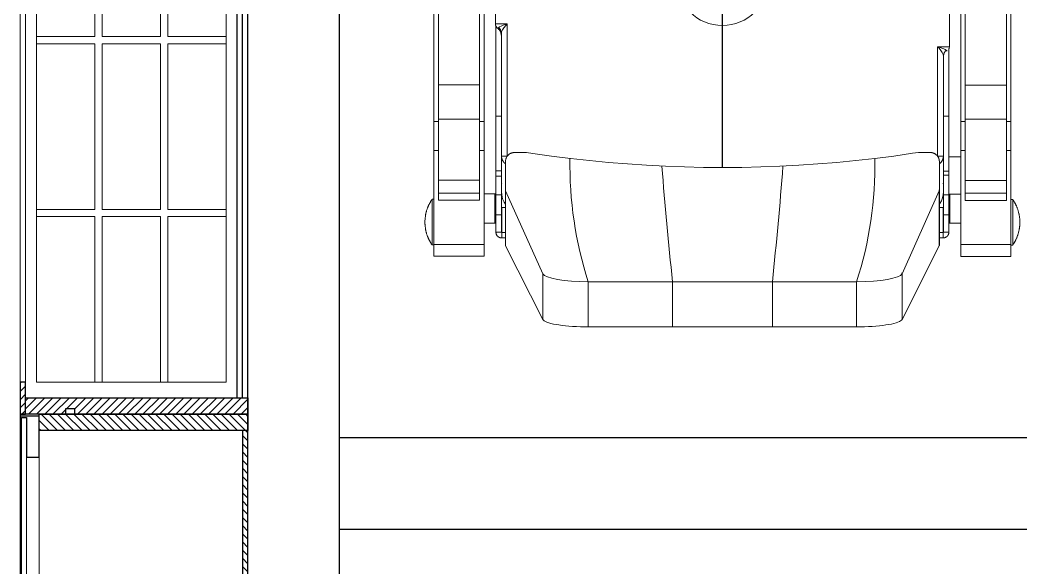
# Model space of a CAD drawing. Header units: feet. Extents: x 5433040 to 5447872, y -5283407 to -5275532.
# Drawn here: x 5443349 to 5444447, y -5281770 to -5281169 of the extents above; entities that cross this region are included whole.
import ezdxf

# ---------------------------------------------------------------- set-up
doc = ezdxf.new("R2010")
doc.units = ezdxf.units.FT
doc.header["$LTSCALE"] = 33
doc.header["$MEASUREMENT"] = 0
doc.linetypes.add('HIDDEN', pattern=[9.524999999999995, 6.349999999999997, -3.174999999999998])
for name, color, linetype, lineweight in [('LENS-FURNITURE', 13, 'Continuous', 9), ('LENS-PARTITION', 21, 'Continuous', 25), ('LK-FF&E WALL', 1, 'Continuous', 9), ('LN-ELEVATION-1', 81, 'Continuous', 25), ('LN-ELEVATION-2', 103, 'Continuous', 20), ('LN-ELEVATION-3', 125, 'Continuous', 18), ('LN-ELEVATION-4', 145, 'Continuous', 13), ('LN-HATCH', 251, 'Continuous', 0)]:
    doc.layers.add(name, color=color, linetype=linetype, lineweight=lineweight)

# ---------------------------------------------------------------- blocks, each defined once
blk = doc.blocks.new('MIRROR')
at = {"layer": 'LN-HATCH', "ltscale": 0.5}
h = blk.add_hatch(dxfattribs=at)
h.set_pattern_fill('ANSI31', color=256, scale=2)
h.set_pattern_definition([(45, (4060433.741624544, 1708720.786904081), (-4.490128060534575, 4.490128060534575), [])])
h.paths.add_polyline_path([(212.944788963403, 101.3407590774622), (230.944788963403, 101.3407590774622), (230.944788963403, -127.6592409225377), (212.944788963403, -127.6592409225377)])
h.paths.add_polyline_path([(230.944788963403, 95.34075907746227), (494.9447889634027, 95.34075907746227), (494.9447889634027, 101.3407590774622), (230.944788963403, 101.3407590774622)])
h.paths.add_polyline_path([(512.9447889634027, 101.3407590774622), (494.9447889634027, 101.3407590774622), (494.9447889634027, -127.6592409225377), (512.9447889634027, -127.6592409225377)])
at = {"layer": 'Defpoints'}
blk.add_lwpolyline([(512.9447889634027, 101.3407590774622), (212.944788963403, 101.3407590774622), (212.944788963403, -148.6592409225377), (512.9447889634027, -148.6592409225377)], close=True, dxfattribs=at)
at = {"layer": 'LN-ELEVATION-1'}
for points in [[(212.944788963403, 101.3407590774622), (230.944788963403, 101.3407590774622), (230.944788963403, -127.6592409225377), (212.944788963403, -127.6592409225377)], [(230.944788963403, 95.34075907746227), (494.9447889634027, 95.34075907746227), (494.9447889634027, 101.3407590774622), (230.944788963403, 101.3407590774622)], [(512.9447889634027, 101.3407590774622), (494.9447889634027, 101.3407590774622), (494.9447889634027, -127.6592409225377), (512.9447889634027, -127.6592409225377)], [(259.944788963403, -141.6592409225377), (259.944788963403, -127.6592409225377), (214.944788963403, -127.6592409225377), (214.944788963403, -148.6592409225377), (223.944788963403, -148.6592409225377), (223.944788963403, -147.1592409225377), (216.444788963403, -147.1592409225377), (216.444788963403, -141.6592409225377)], [(442.944788963403, -141.6592409225377), (442.944788963403, -127.6592409225377), (487.9447889634028, -127.6592409225377), (487.9447889634028, -148.6592409225377), (478.9447889634026, -148.6592409225377), (478.9447889634026, -147.1592409225377), (486.4447889634027, -147.1592409225377), (486.4447889634027, -141.6592409225377)], [(504.944788963403, -148.6592409225377), (504.944788963403, -147.1592409225377), (509.444788963403, -147.1592409225377), (509.444788963403, -129.1592409225377), (487.9447889634028, -129.1592409225377), (487.9447889634028, -127.6592409225377), (510.9447889634028, -127.6592409225377), (510.9447889634028, -148.6592409225377)]]:
    blk.add_lwpolyline(points, close=True, dxfattribs=at)
at = {"layer": 'LN-ELEVATION-2'}
blk.add_lwpolyline([(259.944788963403, -141.6592409225377), (442.944788963403, -141.6592409225377), (442.944788963403, -127.6592409225377), (259.944788963403, -127.6592409225377)], close=True, dxfattribs=at)
at = {"layer": 'LN-ELEVATION-2', "color": 4, "lineweight": 0}
blk.add_lwpolyline([(216.444788963403, -141.6592409225377), (486.4447889634027, -141.6592409225377), (486.4447889634027, -147.1592409225377), (216.444788963403, -147.1592409225377)], close=True, dxfattribs=at)
at = {"layer": 'LN-ELEVATION-4', "ltscale": 0.5}
blk.add_line((478.9447889634026, -148.6592409225377), (223.944788963403, -148.6592409225377), dxfattribs=at)
blk = doc.blocks.new('CHAIR UNIT')
blk.add_circle((0, -2.91038e-11), 50.09224864585668)
at = {"layer": 'Defpoints', "linetype": 'HIDDEN'}
blk.add_line((0, 205.7260339055501), (0, -205.7260339055793), dxfattribs=at)
at = {"layer": 'LENS-FURNITURE'}
for points in [[(-147.1943452823906, 331.1256455461554), (-147.1943452823906, 380.5769559177861), (-151.5496397707611, 380.5495641275193), (-155.868411893025, 380.4491275675247), (-160.1324005834758, 380.2847768315114), (-164.2868219334632, 380.0565119194216), (-168.3225455321371, 379.7643328331469), (-172.1939183576032, 379.417370168172), (-175.8644182831049, 379.0064933290123), (-179.324914181605, 378.5499635048618), (-182.5480148121714, 378.0386501038447), (-185.4880669172853, 377.4725531241856), (-188.1450704988092, 376.8790643542597), (-190.491633602418, 376.2399226048728), (-192.5003649890422, 375.56425846598), (-194.1712641799822, 374.8612025405455), (-195.4860701132566, 374.1398854184954), (-196.4265212463215, 373.4003071072802), (-197.001748945564, 372.6515981986886), (-197.001748945564, 322.3967953379323)], [(-147.1943452823906, 380.5769559177861), (147.2308676522225, 380.5769559177861)], [(-54.7606068085879, 331.1256455461554), (-54.7606068085879, 380.5769559177861)], [(54.79712917841972, 331.1256455461554), (54.79712917841972, 380.5769559177861)], [(197.0474022049457, 322.3967953379323), (197.0474022049457, 372.6515981986886), (196.4721745047718, 373.4003071072802), (195.531722895801, 374.1398854184954), (194.2169169615954, 374.8612025405455), (192.546018009074, 375.56425846598), (190.5372868617996, 376.2399226048728), (188.1907232813537, 376.8790643542597), (185.5337199382484, 377.4725531241856), (182.5936678322032, 378.0386501038447), (179.3705674409866, 378.5499635048618), (175.9100713040679, 379.0064933290123), (172.2304407265037, 379.417370168172), (168.3681985521689, 379.7643328331469), (164.3324747160077, 380.0565119194216), (160.1780536044389, 380.2847768315114), (155.9140649139881, 380.4491275675247), (151.5952930301428, 380.5495641275193), (147.2308676522225, 380.5769559177861), (147.2308676522225, 331.1256455461554)], [(147.2308676522225, 331.1256455461554), (-147.1943452823906, 331.1256455461554)], [(-237.7881233915687, 231.2460509821831), (-197.001748945564, 322.3967953379323)], [(196.9560961686075, 321.200687206263), (197.0108795994893, 321.6754782196076), (197.0291409026831, 321.9220043245877)], [(197.0474022049457, 322.3967953379323), (237.8246457614005, 231.2460509821831)], [(-261.5002822503448, 290.2023122571991), (-261.5002822503448, 303.1951510048821), (-316.4938646722585, 303.1951510048821), (-316.4938646722585, 290.2023122571991), (-261.5002822503448, 290.2023122571991), (-261.5002822503448, 187.0174417796661)], [(316.4938649134711, 290.3940547816455), (316.4938649134711, 303.3868935330538), (261.500282490626, 303.3868935330538), (261.500282490626, 290.3940547816455), (316.4938649134711, 290.3940547816455), (316.4938649134711, 187.2091843059752)], [(-316.4938646722585, 290.6953644652968), (-318.4934651684017, 290.6953644652968), (-318.7856443449855, 290.2753570306231), (-319.0686928685753, 289.8553495922243), (-319.3426107419655, 289.435342155688), (-319.8904467262328, 288.5770660897541), (-320.1461032964289, 288.1387974603276), (-320.4108905177563, 287.700528830901), (-320.9039425933734, 286.8239915720769), (-321.1504689883441, 286.3765923452738), (-321.3878642562777, 285.9291931203334), (-321.6161293489859, 285.4817938935303), (-321.8443942032755, 285.0252640693507), (-322.2826628480107, 284.1122044266085), (-322.492666637525, 283.6465440087486), (-322.702670189552, 283.1900141845981), (-322.9035435663536, 282.7243537649047), (-323.0952860536054, 282.2495627496973), (-323.2870283024386, 281.7839023318665), (-323.4696403760463, 281.3091113166592), (-323.816602983512, 280.3595292862446), (-323.9900844059885, 279.8756076736609), (-324.1453045271336, 279.4008166584536), (-324.4557447666303, 278.4329734332859), (-324.6018342357129, 277.9490518225648), (-324.7387932911515, 277.4559996144672), (-324.8757523465902, 276.9720780018833), (-325.0035805124789, 276.4790257937857), (-325.2409762572497, 275.4929213775904), (-325.4601104594767, 274.5068169613951), (-325.5514162583277, 274.0046341559209), (-325.6518529467285, 273.5115819478233), (-325.8983791042119, 272.0050335332635), (-326.0901215914637, 270.4984851205372), (-326.1449052607641, 269.9963023150631), (-326.1905582789332, 269.4941195114516), (-326.2270804084837, 268.9828061086009), (-326.2636030139402, 268.4806233049894), (-326.2909947298467, 267.9693099040014), (-326.3183864448219, 267.4671270985273), (-326.3366477480158, 266.9649442930531), (-326.3457781616598, 266.453630892036), (-326.3549090512097, 265.951448086591), (-326.3549090512097, 265.4401346855739), (-326.3457781616598, 264.9288212845859), (-326.3366477480158, 264.4266384791117), (-326.3183864448219, 263.9153250781237), (-326.2636030139402, 262.9109594709007), (-326.2270804084837, 262.3996460699127), (-326.1905582789332, 261.8974632644385), (-326.1449052607641, 261.3952804589644), (-326.0901215914637, 260.8839670579764), (-325.8983791042119, 259.3774186433875), (-325.8162034796551, 258.8752358379133), (-325.7340283319354, 258.3821836316783), (-325.6518529467285, 257.8800008262042), (-325.5514162583277, 257.3778180225927), (-325.4601104594767, 256.8847658126324), (-325.3505431190133, 256.3825830090209), (-325.2409762572497, 255.8895307990606), (-325.0035805124789, 254.9034263828653), (-324.8757523465902, 254.4195047721441), (-324.7387932911515, 253.9264525640465), (-324.6018342357129, 253.4425309514626), (-324.4557447666303, 252.9586093388789), (-323.9900844059885, 251.5068445048529), (-323.816602983512, 251.0320534896455), (-323.6431217994541, 250.5481318770617), (-323.4696403760463, 250.0824714592309), (-323.2870283024386, 249.6076804421609), (-323.0952860536054, 249.1328894269536), (-322.9035435663536, 248.6672290072602), (-322.702670189552, 248.2015685894294), (-322.492666637525, 247.7359081697359), (-322.2826628480107, 247.279378347419), (-321.8443942032755, 246.3663187028142), (-321.6161293489859, 245.9097888804972), (-321.3878642562777, 245.4623896555568), (-321.1504689883441, 245.0149904287536), (-320.6574166752399, 244.1201919770101), (-320.4108905177563, 243.6819233475835), (-320.1461032964289, 243.2436547163234), (-319.8904467262328, 242.8145166842733), (-319.3426107419655, 241.9562406183104), (-319.0686928685753, 241.5362331817742), (-318.7856443449855, 241.1070951478905), (-318.4934651684017, 240.6962183068681), (-316.4938646722585, 240.6962183068681)], [(-318.4934651684017, 240.6962183068681), (-318.4934651684017, 290.6953644652968)], [(-316.4938646722585, 290.2023122571991), (-316.4938646722585, 187.0174417796661)], [(-237.9707354661077, 230.1686405996735), (-237.9707354661077, 230.4151667065162), (-237.9707354661077, 290.9418905702769), (-237.9707354661077, 291.0423271302425), (-237.9616045765579, 291.1427636920707), (-237.943343273364, 291.2432002520654), (-237.9250824470073, 291.3345062183798), (-237.8976904936135, 291.4258121809981), (-237.8611681256443, 291.5262487428263), (-237.8246457595378, 291.6175547091407), (-237.7881233915687, 291.699730076245)], [(238.0163882486522, 230.1686405996735), (238.0163882486522, 230.4151667065162), (238.0163882486522, 290.9418905702769), (238.0163882486522, 291.0423271302425), (238.0072578350082, 291.1427636920707), (237.9889965318144, 291.2432002520654), (237.9707352295518, 291.3345062183798), (237.9433435136452, 291.4258121809981), (237.9068211466074, 291.5262487428263), (237.8702987795696, 291.6175547091407), (237.8246457614005, 291.699730076245)], [(261.500282490626, 290.3940547816455), (261.500282490626, 187.2091843059752)], [(316.4938649134711, 240.8879608331772), (318.4934654096141, 240.8879608331772), (318.7856445852667, 241.2988376741996), (319.0686931088567, 241.7188451107068), (319.6165286172182, 242.5771211766696), (320.1461032982916, 243.4353972426034), (320.6574166771023, 244.3119345014566), (320.9039428345858, 244.7593337282597), (321.1504689911381, 245.1976023576863), (321.3878644965589, 245.6450015844894), (321.6161293517798, 246.1015314068063), (321.8443944435567, 246.5489306317177), (322.063528646715, 247.0054604558973), (322.2826630882919, 247.4711208718654), (322.4926666393876, 247.927650696045), (322.7026704298332, 248.3933111157385), (322.9035433297977, 248.8589715354319), (323.095286055468, 249.3246319532627), (323.2870285427198, 249.79942296847), (323.4696406163275, 250.2650833881635), (323.8166032247245, 251.214665418549), (323.9900844087824, 251.6985870292992), (324.1453045289964, 252.1733780463692), (324.4557447684929, 253.1412212678115), (324.6018344759941, 253.6342734777718), (324.8757521100342, 254.6021167010767), (325.0035807527603, 255.0951689073118), (325.2409760206938, 256.0812733253697), (325.3505433602259, 256.5743255334673), (325.4509798102081, 257.0765083389415), (325.5514164986089, 257.5695605470392), (325.6518529485911, 258.0717433525133), (325.7340283347294, 258.564795560611), (325.8162037208677, 259.0669783642224), (325.962293189019, 260.0713439733081), (326.0901215933263, 261.0757095842564), (326.1357746114954, 261.5778923878679), (326.1905580433086, 262.0892057888559), (326.2636027773841, 263.0935713998333), (326.2909949701279, 263.6048848008213), (326.3183866860345, 264.1070676062954), (326.3366477508098, 264.6183810072835), (326.3457784019411, 265.1205638090323), (326.3549088146537, 265.6318772118829), (326.3549088146537, 266.1340600154945), (326.3457784019411, 266.6453734164825), (326.3366477508098, 267.1475562219566), (326.3183866860345, 267.6588696229737), (326.2909949701279, 268.1610524284188), (326.2636027773841, 268.6723658294359), (326.1905580433086, 269.6767314403842), (326.1357746114954, 270.1880448413722), (326.0901215933263, 270.6902276449837), (325.962293189019, 271.6945932540693), (325.8162037208677, 272.698958863155), (325.7340283347294, 273.2011416686291), (325.6518529485911, 273.6941938767559), (325.4509798102081, 274.6985594877042), (325.3505433602259, 275.1916116958018), (325.2409760206938, 275.6846639020368), (325.0035807527603, 276.6707683200948), (324.8757521100342, 277.1638205281925), (324.7387935314328, 277.6477421407762), (324.6018344759941, 278.1407943488739), (324.4557447684929, 278.6247159614577), (324.1453045289964, 279.5925591829), (323.9900844087824, 280.06735019997), (323.8166032247245, 280.5512718106911), (323.4696406163275, 281.5008538411057), (323.2870285427198, 281.975644856313), (322.9035433297977, 282.9069656938082), (322.7026704298332, 283.3726261135016), (322.2826630882919, 284.3039469510259), (321.8443944435567, 285.2170065975224), (321.6161293517798, 285.6644058224629), (321.3878644965589, 286.1209356447798), (321.1504689911381, 286.5683348697203), (320.9039428345858, 287.0157340965234), (320.6574166771023, 287.4540027277835), (320.1461032982916, 288.3305399866367), (319.8813160769641, 288.7596780186868), (319.6165286172182, 289.1979466499762), (319.3426109822467, 289.6179540846206), (319.0686931088567, 290.0470921166707), (318.7856445852667, 290.4670995550696), (318.4934654096141, 290.8871069916058), (316.4938649134711, 290.8871069916058)], [(318.4934654096141, 290.8871069916058), (318.4934654096141, 240.8879608331772)], [(-237.9707354661077, 277.1729511237063), (-241.9973281733692, 277.1729511237063), (-241.9973281733692, 283.0804470272269), (-242.1890708990395, 283.0804470272269), (-242.572555873543, 283.0621858343365), (-242.7642983607948, 283.0439246414462), (-242.9560410864651, 283.016532853042), (-243.1386529225856, 282.9891410627752), (-243.3303954098374, 282.9526186751318), (-243.5130072459578, 282.9160962912137), (-243.7047497322783, 282.8704433080275), (-244.0699736420065, 282.7608761506854), (-244.2434548269957, 282.6969619765005), (-244.4260669015348, 282.6239172049099), (-244.7730295080692, 282.4778276617871), (-244.946510931477, 282.3956522928201), (-245.1199921155348, 282.304346330231), (-245.2843428868801, 282.2130403639167), (-245.6130444295705, 282.0121672420937), (-245.7682645497844, 281.9026000847225), (-245.9234849084169, 281.7839023318665), (-246.0695743765682, 281.6743351744953), (-246.2247944967821, 281.5465068224002), (-246.3617535531521, 281.4186784740014), (-246.5078430213034, 281.2908501237689), (-246.6448018383236, 281.1630217716447), (-246.7726300042123, 281.0169322285219), (-246.9004586469382, 280.8799732846091), (-247.028286812827, 280.7338837396237), (-247.1469848044216, 280.5877941964718), (-247.3661190066486, 280.2773539173068), (-247.4756861086935, 280.1130031812645), (-247.5761225586757, 279.9577830407361), (-247.6765592470765, 279.7843017092091), (-247.7678650459274, 279.6199509731668), (-247.9322160556912, 279.2729883082211), (-248.0783055238426, 278.9260256413836), (-248.2061336897313, 278.5608017835184), (-248.2609175983816, 278.3781898564775), (-248.3065706174821, 278.1955779275449), (-248.3522233972326, 278.0038354012358), (-248.3887457642704, 277.8212234723032), (-248.416137480177, 277.6294809478859), (-248.4435294345021, 277.4468690189534), (-248.4709211494774, 277.2551264926442), (-248.48005180154, 277.0633839663351), (-248.4983128663152, 276.871641440026), (-248.4983128663152, 276.6798989156086)], [(-242.4995111394673, 257.6517359141144), (-242.4995111394673, 276.6798989156086), (-248.4983128663152, 276.6798989156086), (-248.4983128663152, 257.6517359141144)], [(-242.4995111394673, 249.288109567482), (-242.462988534011, 249.4341991106048), (-242.353421671316, 249.5528968653525), (-242.1890708990395, 249.6076804421609), (-241.9973281733692, 249.6076804421609), (-241.9973281733692, 277.1729511237063), (-242.0521118436009, 277.1729511237063), (-242.0977648627013, 277.1638205281925), (-242.1525482935831, 277.1455593353021), (-242.2438543308526, 277.1090369495214), (-242.289507349953, 277.0816451610881), (-242.3351603681222, 277.0451227734447), (-242.3716824967414, 277.008600387664), (-242.3990746894851, 276.9720780018833), (-242.4538581203669, 276.8807720374316), (-242.4721194235608, 276.8351190561079), (-242.4903804883361, 276.7803354774369), (-242.4995111394673, 276.7346824961423), (-242.4995111394673, 276.6798989156086)], [(-237.9707354661077, 283.0804470272269), (-241.9973281733692, 283.0804470272269)], [(248.4983131065965, 276.6798989156086), (248.4709211522713, 277.2551264926442), (248.4435294363648, 277.4468690189534), (248.4161377204582, 277.6294809478859), (248.3887460045516, 277.8212234723032), (248.3522233990953, 278.0038354012358), (248.3065703809261, 278.1955779275449), (248.1422196086496, 278.743413712451), (248.0783055257052, 278.9260256413836), (247.9322160575539, 279.2729883082211), (247.8500406723469, 279.4464696397481), (247.758734873496, 279.6199509731668), (247.6674288362265, 279.7843017092091), (247.5761227989569, 279.9577830407361), (247.4756861105561, 280.1130031812645), (247.3661192469299, 280.2773539173068), (247.1469845678657, 280.5877941964718), (247.0282870531082, 280.7338837396237), (246.9004586488008, 280.8799732846091), (246.7726302444935, 281.0169322285219), (246.6448020786047, 281.1630217716447), (246.5078430231661, 281.2908501237689), (246.0695743784309, 281.6743351744953), (245.9234846718609, 281.7839023318665), (245.7682647900656, 281.9026000847225), (245.6130444314331, 282.0121672420937), (245.2843431271613, 282.2130403639167), (245.119992355816, 282.304346330231), (244.9465109333396, 282.3956522928201), (244.7730297483504, 282.4778276617871), (244.426067141816, 282.6239172049099), (244.243455067277, 282.6969619765005), (244.0699736438692, 282.7608761506854), (243.8873615702614, 282.8156597312191), (243.6956193214282, 282.8704433080275), (243.5130072478205, 282.9160962912137), (243.3303954117, 282.9526186751318), (243.1386529244483, 282.9891410627752), (242.9469104371965, 283.016532853042), (242.7642983626574, 283.0439246414462), (242.5725558754057, 283.0621858343365), (242.1890709009022, 283.0804470272269), (241.9973284136504, 283.0804470272269), (241.9973284136504, 277.1729511237063), (238.0163882486522, 277.1729511237063)], [(241.9973284136504, 283.0804470272269), (238.0163882486522, 283.0804470272269)], [(242.49951114133, 249.2972401629959), (242.4355970583856, 249.461590899009), (242.3990744529292, 249.5072438821662), (242.3808131497353, 249.5163744777092), (242.3808131497353, 249.5255050731939), (242.2073319656774, 249.6076804421609), (241.9973284136504, 249.6076804421609), (241.9973284136504, 277.1729511237063), (242.0521118454635, 277.1729511237063), (242.097764864564, 277.1638205281925), (242.1525485347956, 277.1455593353021), (242.2438545711338, 277.1090369495214), (242.2895075902343, 277.0816451610881), (242.3260297188535, 277.0451227734447), (242.3716827370226, 277.008600387664), (242.3990744529292, 276.9720780018833), (242.4538583606481, 276.8807720374316), (242.4721191879362, 276.8351190561079), (242.481250077486, 276.7803354774369), (242.4903804901987, 276.7346824961423), (242.49951114133, 276.6798989156086)], [(242.49951114133, 257.6517359141144), (242.49951114133, 276.6798989156086), (248.4983131065965, 276.6798989156086), (248.4983131065965, 257.6517359141144)], [(-248.4983128663152, 265.6957913879305), (-249.5026785582304, 266.6910264015314), (-261.5002822503448, 266.6910264015314)], [(-249.5026785582304, 234.6974164407293), (-249.5026785582304, 266.6910264015314)], [(261.500282490626, 266.8827689259487), (249.4935479089618, 266.8827689259487), (248.4983131065965, 265.887533912377)], [(249.4935479089618, 266.8827689259487), (249.4935479089618, 234.8800283696619)], [(-266.4947185218334, 187.0174417796661), (-266.4947185218334, 241.6549309346592), (-311.4994284007698, 241.6549309346592), (-311.4994284007698, 187.0174417796661)], [(-237.9707354661077, 201.772485642432), (-238.1807390172034, 201.6081349064188), (-238.3724815044552, 201.4529147677531), (-238.5733546428383, 201.2885640317108), (-238.76509713009, 201.1150827001547), (-238.9477092046291, 200.9416013667651), (-239.1394516918808, 200.7681200333463), (-239.31293287687, 200.5855081044138), (-239.4864142984152, 200.3937655781338), (-239.6598954834044, 200.2111536492011), (-239.8333769068122, 200.0102805273782), (-239.9885972645134, 199.8185380029316), (-240.1529477983713, 199.6176648811088), (-240.3081679176539, 199.407661163772), (-240.4542576242238, 199.2067880419781), (-240.6003470933065, 198.996784320916), (-240.8742649666965, 198.5585156933521), (-241.1299215368927, 198.1202470620628), (-241.2486192891374, 197.8919821518356), (-241.3581866286695, 197.6637172416085), (-241.4677534922958, 197.4263217321422), (-241.5773208327591, 197.1980568219151), (-241.6777575202285, 196.9606613143114), (-241.7690633200109, 196.7232658067369), (-241.8512387052178, 196.4858702991041), (-241.942544741556, 196.239344194124), (-242.015589476563, 196.0019486865494), (-242.0886342106387, 195.7554225834319), (-242.1525482935831, 195.5088964784518), (-242.2164626149461, 195.2532397779285), (-242.2712460467592, 195.0067136729485), (-242.3168990649283, 194.760187569831), (-242.3625520840287, 194.5045308674744), (-242.4355968181044, 193.9932174664864), (-242.462988534011, 193.7466913633689), (-242.4995111394673, 193.2353779623809), (-242.4995111394673, 232.0769352578791), (-242.1708095967769, 236.1035282934608), (-241.1573134902865, 240.1301213272091), (-239.5046756025404, 243.8280128888727), (-237.9707354661077, 246.0376172307296)], [(-241.9973281733692, 249.6076804421609), (-240.6551305251196, 249.5711580582429), (-239.31293287687, 249.5528968653525), (-237.9707354661077, 249.5255050731939)], [(238.0163882486522, 246.0558784236201), (238.5277016274631, 245.4076060768566), (240.2442538365722, 242.3762480548467), (241.5042763389647, 239.0527109465329), (242.2438545711338, 235.6378678737674), (242.49951114133, 232.0769352578791), (242.49951114133, 193.2353779623809), (242.49951114133, 83.9969220382045), (242.1708095986396, 81.9151460484427), (241.24861953035, 79.76032528525684), (239.7146791554987, 77.4046314021107), (237.6968173570931, 75.04893751713098), (235.9985264493153, 73.35064657812472), (236.0259181652218, 73.35977717363856), (236.4276644419879, 73.47847492835717), (238.071171679534, 73.9806577338313), (240.6825224813074, 74.86632558819838), (242.8099513817579, 75.72460165416123), (244.4169362522662, 76.54635533617692), (245.4578243121505, 77.29506424476858), (245.293473539874, 77.45028438343434), (245.1291230078787, 77.61463511944748), (244.8186827674508, 77.94333659339462), (244.5265035917981, 78.29029925834038), (244.3804141227156, 78.47291118727298), (244.243455067277, 78.65552311620556), (244.1156266629696, 78.83813504513819), (243.8599698543549, 79.22162009400198), (243.7504029916599, 79.42249321582494), (243.6317050000653, 79.62336633951053), (243.5221378989518, 79.82423946133349), (243.4217012096196, 80.02511258312734), (243.3303954117, 80.23511630046414), (243.2299587223679, 80.4359894222871), (243.1477835755795, 80.65512373886305), (243.0656081903726, 80.86512745619984), (242.9925634562969, 81.08426177091314), (242.9195187212899, 81.29426548822084), (242.791690078564, 81.73253411951009), (242.7369066476822, 81.96079902973727), (242.6912536285818, 82.17993334445055), (242.6456006094813, 82.40819825654035), (242.6090782433748, 82.62733257125365), (242.5725558754057, 82.85559748148079), (242.5451641604304, 83.0838623935706), (242.5086417924613, 83.54039221588754), (242.49951114133, 83.76865712797735), (242.49951114133, 83.9969220382045)], [(238.0163882486522, 249.5346356705995), (239.3494554832578, 249.5528968653525), (241.9973284136504, 249.6076804421609)], [(311.4994284026325, 187.2091843059752), (311.4994284026325, 241.8466734609683), (266.4947185236961, 241.8466734609683), (266.4947185236961, 187.2091843059752)], [(-266.4947185218334, 233.8208791819052), (-311.4994284007698, 233.8208791819052)], [(-261.5002822503448, 234.6974164407293), (-249.5026785582304, 234.6974164407293), (-248.4983128663152, 235.6926514524384)], [(-248.4983128663152, 215.3679437555839), (-248.4983128663152, 209.633929185482), (-242.4995111394673, 209.633929185482), (-242.4995111394673, 215.3679437555839), (-248.4983128663152, 215.3679437555839), (-248.4983128663152, 235.9391775574186)], [(-242.4995111394673, 235.9391775574186), (-242.4995111394673, 215.3679437555839)], [(242.49951114133, 214.3087945678271), (242.49951114133, 209.7617575375771), (248.4983131065965, 209.7617575375771), (248.4983131065965, 214.3087945678271), (242.49951114133, 214.3087945678271), (242.49951114133, 235.9026551716379)], [(248.4983131065965, 214.3087945678271), (248.4983131065965, 235.9026551716379)], [(248.4983131065965, 235.8843939806102), (249.4935479089618, 234.8800283696619), (261.500282490626, 234.8800283696619)], [(311.4994284026325, 234.0126217063517), (266.4947185236961, 234.0126217063517)], [(-266.4947185218334, 219.8419360179978), (-311.4994284007698, 219.8419360179978)], [(-242.4995111394673, 222.6085067421372), (-242.4355968181044, 222.9919917910302), (-242.3990746894851, 223.0924283528584), (-242.389943799004, 223.1198201431543), (-242.3808133862912, 223.1380813360447), (-242.2073319638148, 223.3663462462719), (-241.9973281733692, 223.612872351252)], [(241.9973284136504, 223.7041783138411), (242.1890709009022, 223.4485216152098), (242.3534214347601, 223.2019955102296), (242.4629887742922, 222.9554694071121), (242.49951114133, 222.6998127047555)], [(311.4994284026325, 220.0336785424442), (266.4947185236961, 220.0336785424442)], [(-248.4983128663152, 209.633929185482), (-248.4983128663152, 149.3902538124821)], [(-242.4995111394673, 209.633929185482), (-242.4995111394673, 149.3902538124821)], [(242.49951114133, 149.4724291795573), (242.49951114133, 209.7617575375771)], [(248.4983131065965, 149.4724291795573), (248.4983131065965, 209.7617575375771)], [(-237.9707354661077, 199.4624447406095), (-237.9707354661077, 199.3620081787521), (-237.9707354661077, 199.1154820756346), (-237.9524741638452, 198.6406910604273), (-237.9250824470073, 198.3941649573098), (-237.870298538357, 197.9193739402399), (-237.8337764106691, 197.6819784344989), (-237.7424703733995, 197.2071874174289), (-237.6876867031679, 196.969791911717), (-237.6237726202234, 196.7323964022216), (-237.5598585372791, 196.5041314919945), (-237.4868138032034, 196.2758665799046), (-237.4046381786466, 196.0384710723301), (-237.3224630318582, 195.8193367576168), (-237.2402876457199, 195.5910718473896), (-237.1398509573191, 195.3719375308136), (-237.0394142689183, 195.1436726205866), (-236.9389778189361, 194.9336689013871), (-236.8294107168913, 194.7145345885365), (-236.4733174592256, 194.0845234328299), (-236.336358403787, 193.8836503110069), (-236.2085299994796, 193.682777189184), (-236.062440530397, 193.4819040654984), (-235.770261593163, 193.0984190147719), (-235.4598211143166, 192.7331951569067), (-235.29547058139, 192.5505832279741), (-235.1311198100447, 192.3771018964471), (-234.957638386637, 192.2036205630283), (-234.7841572025791, 192.039269826986), (-234.6015451289714, 191.8749190909439), (-234.2363212183118, 191.5644788117788), (-233.8528362438083, 191.2722997255041), (-233.4510899670422, 190.9983818321198), (-233.2502168286592, 190.8705534818581), (-233.0402132775635, 190.7427251316256), (-232.6202059350908, 190.5053296240221), (-232.4102019071579, 190.3957624666509), (-231.9719335008413, 190.1948893429944), (-231.7436686465517, 190.1035833803762), (-231.5245339665562, 190.0122774140618), (-231.0680044963956, 189.8479266780196), (-230.8306087525561, 189.7748819083208), (-230.6023438982665, 189.7109677341068), (-230.3649483919144, 189.6561841535731), (-230.1366833001375, 189.601400574902), (-229.8992880322039, 189.5466169980936), (-229.661892526783, 189.5009640130738), (-229.4153663692996, 189.464441627264), (-228.9405753575266, 189.4096580504556), (-228.7031796136871, 189.3913968575652), (-228.4566536955535, 189.3731356646749), (-228.2192584276199, 189.364005069161), (-227.9727320317179, 189.364005069161), (-214.8703261986375, 189.364005069161)], [(-214.8703261986375, 189.364005069161), (-208.0771623300389, 190.3592400808701), (-187.3689696602523, 193.2901615410519), (-166.6242546243593, 195.919773319445), (-145.8430172204971, 198.2389448168105), (-125.0252572111785, 200.2476760368445), (-104.1709748348221, 201.9459669739881), (-83.30756180733442, 203.3429482312058), (-62.41675754077732, 204.4203586137155), (-41.51682190690189, 205.1964593107113), (-20.59862544760107, 205.652989134891), (0.3195710116997361, 205.8082092735567), (21.22863681986928, 205.6438585375145), (42.14683327917009, 205.178198117821), (63.04676843620836, 204.3929668253113), (83.93757317960262, 203.3064258454251), (104.8009862070903, 201.9094445900701), (125.6461376938969, 200.1928924563108), (146.4638977032155, 198.1750306425965), (167.2451351061463, 195.846728546021), (187.9898503813892, 193.2171167694905), (208.6980430502444, 190.2679341164184), (214.9342405218631, 189.364005069161)], [(214.9342405218631, 189.364005069161), (228.018385052681, 189.364005069161), (228.2649112101644, 189.364005069161), (228.5023067155853, 189.3731356646749), (228.7397024594247, 189.3913968575652), (228.9862283784896, 189.4096580504556), (229.4610193902627, 189.464441627264), (229.6984148956835, 189.5009640130738), (229.9358104020357, 189.5466169980936), (230.6479969192296, 189.7109677341068), (230.8762620110065, 189.7748819083208), (231.1136572789401, 189.8479266780196), (231.3419223716483, 189.9301020469575), (231.5610565748066, 190.0122774140618), (231.7893214290962, 190.1035833803762), (232.0084558706731, 190.1948893429944), (232.2367207240313, 190.2953259048226), (232.446724514477, 190.3957624666509), (232.6658587176353, 190.5053296240221), (233.0858660591766, 190.7427251316256), (233.2958698496223, 190.8705534818581), (233.4967429880053, 190.9983818321198), (233.8984892647713, 191.2722997255041), (234.2819744776934, 191.5644788117788), (234.6471983874216, 191.8749190909439), (234.8298102235422, 192.039269826986), (235.0032914076, 192.2036205630283), (235.1767725925892, 192.3771018964471), (235.3411236014217, 192.5505832279741), (235.5054743736982, 192.7331951569067), (235.8159146141261, 193.0984190147719), (236.1080937888473, 193.4819040654984), (236.3820116622374, 193.8836503110069), (236.5098398281261, 194.0845234328299), (236.6376682324335, 194.2945271501376), (236.8750637378544, 194.7145345885365), (236.9846310783178, 194.9336689013871), (237.0850675273687, 195.1436726205866), (237.1855039782822, 195.3719375308136), (237.2768100146204, 195.5910718473896), (237.3681158144027, 195.8193367576168), (237.4502914380282, 196.0384710723301), (237.5324665848166, 196.2758665799046), (237.6055113198236, 196.5041314919945), (237.6694256402552, 196.7323964022216), (237.8337764125317, 197.4445829250617), (237.8794291922822, 197.6819784344989), (237.9159517977387, 197.9193739402399), (237.9707352295518, 198.3941649573098), (237.9889965318144, 198.6406910604273), (238.0072578350082, 198.878086568031), (238.0163882486522, 199.1154820756346), (238.0163882486522, 199.3620081787521), (238.0163882486522, 199.4624447406095)], [(-316.4938646722585, 155.188182556798), (-316.4938646722585, 187.0174417796661), (-311.4994284007698, 187.0174417796661), (-311.4994284007698, 155.188182556798)], [(-266.4947185218334, 155.188182556798), (-266.4947185218334, 187.0174417796661), (-261.5002822503448, 187.0174417796661), (-261.5002822503448, 155.188182556798)], [(-235.998526209034, 193.4910346647375), (-236.5372317805886, 193.4910346647375), (-237.0850672870874, 193.5001652602513), (-238.1624777149409, 193.4819040654984), (-238.7103134598583, 193.4727734699845), (-239.2490187939257, 193.454512277094), (-239.796854538843, 193.4271204868273), (-240.335559871979, 193.399728698423), (-241.4129700604826, 193.3266839268326), (-241.9608060447499, 193.2810309436754), (-242.4995111394673, 193.2353779623809), (-242.4995111394673, 58.99734895897562), (-242.1799402479082, 56.97035654791398), (-241.2486192891374, 54.76075220605707), (-239.7512015206739, 52.45984190161107), (-237.6968173552305, 50.04936443979386), (-235.998526209034, 48.35107349889586), (-235.998526209034, 193.3905981029093)], [(261.500282490626, 193.9840868709725), (248.4983131065965, 193.9840868709725)], [(261.500282490626, 155.3799250812444), (261.500282490626, 187.2091843059752), (266.4947185236961, 187.2091843059752), (266.4947185236961, 155.3799250812444)], [(-316.4938646722585, -111.7995882283139), (-316.4938646722585, 155.188182556798), (-311.4994284007698, 155.188182556798), (-311.4994284007698, -91.80358200351475)], [(-266.4947185218334, -91.80358200351475), (-266.4947185218334, 155.188182556798), (-261.5002822503448, 155.188182556798), (-261.5002822503448, -111.7995882283139)], [(316.4938649134711, 155.3799250812444), (316.4938649134711, -111.6078457020048), (261.500282490626, -111.6078457020048), (261.500282490626, -121.6149794108642), (316.4938649134711, -121.6149794108642), (316.4938649134711, -111.6078457020048)], [(261.500282490626, -111.6078457020048), (261.500282490626, 155.3799250812444), (266.4947185236961, 155.3799250812444), (266.4947185236961, -91.61183947909738)], [(311.4994284026325, -91.61183947909738), (311.4994284026325, 155.3799250812444)], [(-266.4947185218334, 152.7046603233902), (-311.4994284007698, 152.7046603233902)], [(-248.4983128663152, 50.67024499626132), (-248.4983128663152, 52.78854337180383), (-248.4983128663152, 149.3902538124821), (-242.4995111394673, 149.3902538124821), (-242.4995111394673, 61.32565105371759)], [(248.4983131065965, 75.64242628705688), (248.4983131065965, 149.4724291795573), (242.49951114133, 149.4724291795573), (242.49951114133, 83.8234407066484)], [(311.4994284026325, 152.8964028478367), (266.4947185236961, 152.8964028478367)], [(-266.4947185218334, 115.2692148787901), (-311.4994284007698, 115.2692148787901)], [(311.4994284026325, 115.4518268077227), (266.4947185236961, 115.4518268077227)], [(246.5352347390726, 78.08942613651745), (246.1791414804757, 77.8702918199706), (245.4578243121505, 77.29506424476858)], [(248.4983131065965, 75.66981807732373), (248.6900555938482, 75.17676586922607), (248.7357086120173, 75.00328453583644), (248.7904920428992, 74.83893379979416), (248.8270146492869, 74.66545246637544), (248.8726674299687, 74.49197113484843), (248.9548428151756, 73.97152713645481), (248.9731041174382, 73.7980458049278), (248.9913651822135, 73.45108313995297), (249.0004958333448, 73.26847121102037), (249.0004958333448, -155.7268877471797)], [(-246.5626264531165, 53.09898365283153), (-246.179141478613, 53.39116273910621), (-245.8139175679534, 53.70160301827127), (-245.4669549614191, 54.03030449035577), (-245.1382534187287, 54.37726715716419), (-244.9739026464522, 54.55987908609677), (-244.6634624069556, 54.92510294209933), (-244.517372937873, 55.11684546840843), (-244.3804138824344, 55.30858799282579), (-244.2434548269957, 55.50946111464871), (-244.1064960099757, 55.70120364095783), (-243.9786678440869, 55.91120736015728), (-243.8599700909108, 56.11208048195113), (-243.62257434614, 56.53208791848737), (-243.5130072459578, 56.75122223133803), (-243.4125705566257, 56.96122595240012), (-243.3121341066435, 57.18036026525077), (-243.2208280693739, 57.39949457996408), (-243.0564775364473, 57.85602440414367), (-242.9103880673647, 58.31255422459799), (-242.7825594246387, 58.76908404874846), (-242.7277759937569, 59.00647955451859), (-242.6821229755879, 59.24387506395579), (-242.6364699564874, 59.47213997418294), (-242.5999475894496, 59.70953548364922), (-242.572555873543, 59.94693098939023), (-242.5451641585678, 60.1934570943704), (-242.50864155218, 60.66824810957768), (-242.4995111394673, 60.90564361718134), (-242.4995111394673, 61.14303912478499)], [(-249.0004958314821, -155.7268877471797), (-249.0004958314821, 48.26889812995796), (-248.9913651794195, 48.46064065812971), (-248.9822345282882, 48.6432525870623), (-248.973103877157, 48.83499511150876), (-248.954842813313, 49.01760704041225), (-248.9274508580566, 49.20021896934485), (-248.8909287303686, 49.39196149379132), (-248.8544061239809, 49.57457342272389), (-248.8087531058118, 49.75718535162741), (-248.7631000876427, 49.93066668504615), (-248.7083166558296, 50.11327861397878), (-248.5804882515222, 50.46024127892451), (-248.4343987833709, 50.80720394389937), (-248.3522233972326, 50.98068527728901), (-248.2700480110943, 51.14503601333126), (-248.1787419747561, 51.3093867493735), (-247.9778688363731, 51.61982702853856), (-247.8683017343283, 51.77504716906696), (-247.7587346322835, 51.92113671218976), (-247.6400368800387, 52.07635684899287), (-247.5213391268626, 52.21331579663092), (-247.2656825575977, 52.48723369184881), (-247.1287235012278, 52.62419263762422), (-246.9917644457892, 52.74289039050927), (-246.8548056278379, 52.87071874074172), (-246.7087161596865, 52.98941649548942), (-246.5626264531165, 53.09898365283153), (-246.2704475149512, 52.92550231941277), (-245.4578243102878, 52.29549116556881)], [(-248.4983128663152, 52.78854337180383), (-246.9461116660387, 52.78854337180383)]]:
    blk.add_lwpolyline(points, dxfattribs=at)
for points in [[(-197.001748945564, 372.6515981986886), (-237.7881233915687, 291.699730076245), (-237.7881233915687, 231.2460509821831, 0.1104337528806687), (-237.9707354661077, 230.4151667065162), (-237.9707354661077, 199.4624447406095), (-237.9707354661077, 199.407661163772)], [(238.0163882486522, 199.407661163772), (238.0163882486522, 199.4624447406095), (238.0255186613649, 230.4151667065162, 0.1070548578999295), (237.8246457614005, 231.2460509821831), (237.8246457614005, 291.699730076245), (197.0474022049457, 372.6515981986886)], [(235.9985264493153, 193.4910346647375, -0.0268683223407803), (242.49951114133, 193.2353779623809), (242.481250077486, 193.4910346647375), (242.4629887742922, 193.737560767855), (242.4082053434104, 194.248874168843), (242.3716827370226, 194.4954002719605), (242.3260297188535, 194.7510569743172), (242.2803767006844, 194.9975830774347), (242.2255932688713, 195.2441091824148), (242.1708095986396, 195.4997658810462), (242.1068955156952, 195.7371613905125), (242.033850543201, 195.98368749363), (241.9516753954813, 196.2302135967475), (241.8786306614056, 196.4676091062138), (241.6960185877979, 196.9424001195584), (241.4951454484835, 197.4171911366284), (241.2760112453252, 197.8737209589453), (241.1573134921491, 198.1019858691725), (240.901656921953, 198.5402545004617), (240.7646978665143, 198.759388815175), (240.6277388110757, 198.9693925325118), (240.3355596354231, 199.3893999708816), (240.1894701663405, 199.5902730927046), (240.0251196343452, 199.7911462126649), (239.8698992757127, 199.982888738974), (239.6964180916548, 200.1837618607969), (239.5320670809597, 200.3663737897296), (239.3585858969018, 200.5581163141469), (239.1759740617126, 200.7315976475656), (238.9933619871736, 200.9142095764982), (238.8016194999218, 201.0876909080543), (238.4181345254183, 201.4163923801098), (238.0163882486522, 201.7268326611374)], [(249.0004958333448, 73.27760180656333, 0.0042774242368321), (235.9985264493153, 73.35064657812472), (235.9985264493153, 193.3358145242091)], [(-248.9927867855877, 48.27711475553225, -0.0044596891030791), (-235.998526209034, 48.35107349889586), (-236.0259184017778, 48.36020409630146), (-236.4276644401252, 48.4789018491574), (-238.0803023288026, 48.98108465276891), (-240.6825224794447, 49.86675251086126), (-242.8099511414766, 50.72502857679499), (-244.4169364878908, 51.54678225511453), (-245.4578243102878, 52.29549116556881), (-245.2934737764299, 52.4507113060681), (-245.1291230050847, 52.61506204211037), (-244.8186825271696, 52.94376351230312), (-244.5265033505857, 53.29072617727796), (-244.3804138824344, 53.47333810621058), (-244.2434548269957, 53.65595003697672), (-244.1156266611069, 53.83856196590932), (-243.9877982567996, 54.03030449035577), (-243.8691005036235, 54.22204701666487), (-243.6317049982026, 54.62379326028166), (-243.5312685482204, 54.8246663821046), (-243.4217014461756, 55.02553950206493), (-243.3303954098374, 55.23554322312702), (-243.2390893725678, 55.43641634494997), (-243.1477833352983, 55.65555065780063), (-243.0656079500914, 55.86555437697096), (-242.9925632150844, 56.08468869357603), (-242.9195184810087, 56.29469241088372), (-242.7916903151199, 56.73296103844768), (-242.736906407401, 56.96122595240012), (-242.6912536267191, 57.18036026525077), (-242.6456006076187, 57.40862517734058), (-242.6090782415122, 57.62775949019124), (-242.572555873543, 57.85602440414367), (-242.5451641585678, 58.08428931437084), (-242.50864155218, 58.54081913665869), (-242.4995111394673, 58.76908404874846), (-242.4995111394673, 58.99734895897562)]]:
    blk.add_lwpolyline(points, format="xyb", dxfattribs=at)
for points in [[(-248.4983128663152, 235.9391775574186), (-242.4995111394673, 235.9391775574186), (-242.4995111394673, 257.6517359141144), (-248.4983128663152, 257.6517359141144)], [(248.4983131065965, 257.6517359141144), (242.49951114133, 257.6517359141144), (242.49951114133, 235.9026551716379), (248.4983131065965, 235.9026551716379)], [(316.4938649134711, 187.2091843059752), (311.4994284026325, 187.2091843059752), (311.4994284026325, 155.3799250812444), (316.4938649134711, 155.3799250812444)]]:
    blk.add_lwpolyline(points, close=True, dxfattribs=at)
for centre, radius, start, end in [((247.3437575539574, 203.6344618745788), 414.6255135707222, 162.0922615221591, 181.0762253569658), ((4674.921226616947, -167.4734586097474), 4755.890170314926, 173.9821536600701, 175.5168892674016), ((-4674.884704247117, -167.4734586097474), 4755.890170314926, 4.48311073259838, 6.017846339929849), ((-247.3072351841256, 203.6344618745788), 414.6255135707222, 358.9237746430342, 17.90773847784086)]:
    blk.add_arc(centre, radius, start, end, dxfattribs=at)
for points in [[(-147.185214869678, 331.1256455461554), (-173.1104475129396, 331.1268626547827), (-194.7351094987243, 327.3390411077707), (-196.9946135012433, 322.4022024771257)], [(197.0474022049457, 322.4059259353089), (194.7886019721627, 327.3390411077707), (173.1639402247965, 331.1268626547827), (147.2390387244522, 331.1268626547827)]]:
    blk.add_open_spline(points, degree=3, dxfattribs=at)
blk = doc.blocks.new('VC 1010')
at = {"layer": 'LN-HATCH', "ltscale": 0.5}
h = blk.add_hatch(dxfattribs=at)
h.set_pattern_fill('ANSI31', color=256, scale=2)
h.set_pattern_definition([(45, (3761554.586240421, 1795022.935917533), (-4.490128060534575, 4.490128060534575), [])])
h.paths.add_polyline_path([(-505.166666666977, 24), (-505.166666666977, -166), (-499.1666666669771, -166), (-499.1666666669771, -176), (-505.166666666977, -176), (-505.166666666977, -220), (-487.1666666669772, -220), (-487.1666666669772, 24)])
h = blk.add_hatch(dxfattribs=at)
h.set_pattern_fill('ANSI31', color=256, scale=2)
h.set_pattern_definition([(45, (7858741.917008297, 3503823.203216763), (-4.490128060534575, 4.490128060534575), [])])
h.paths.add_polyline_path([(-470.1666666669772, -220), (-470.1666666669772, -226), (-505.166666666977, -226), (-505.166666666977, -220)])
at = {"layer": 'LN-ELEVATION-1', "ltscale": 0.5}
for points in [[(-505.166666666977, 24), (-505.166666666977, -166), (-499.1666666669771, -166), (-499.1666666669771, -176), (-505.166666666977, -176), (-505.166666666977, -220), (-487.1666666669772, -220), (-487.1666666669772, 24)], [(486.8333333330228, 12), (-487.1666666669772, 12), (-487.1666666669772, 18), (486.8333333330228, 18)], [(-470.1666666669772, -220), (-470.1666666669772, -226), (-505.166666666977, -226), (-505.166666666977, -220)]]:
    blk.add_lwpolyline(points, close=True, dxfattribs=at)
at = {"layer": 'LN-ELEVATION-2', "ltscale": 0.5}
blk.add_lwpolyline([(470.1666666674428, 0), (-470.1666666674428, 0), (-470.1666666674428, -208), (470.1666666674428, -208)], close=True, dxfattribs=at)
at = {"layer": 'LN-ELEVATION-3', "ltscale": 0.5}
for p, q in [((-487.1666666669772, 24), (486.8333333330228, 24)), ((-470.1666666669772, -220), (469.8333333330228, -220)), ((469.8333333330228, -226), (-470.1666666669772, -226))]:
    blk.add_line(p, q, dxfattribs=at)
for points in [[(-470.1666666674428, 0), (-288.5000000004657, 0), (-288.5000000004657, -64), (-470.1666666674428, -64)], [(-280.5000000004657, 0), (-98.83333333348855, 0), (-98.83333333348855, -64), (-280.5000000004657, -64)], [(-90.83333333348855, 0), (90.83333333348855, 0), (90.83333333348855, -64), (-90.83333333348855, -64)], [(-470.1666666674428, -136), (-288.5000000004657, -136), (-288.5000000004657, -72), (-470.1666666674428, -72)], [(-280.5000000004657, -72), (-98.83333333348855, -72), (-98.83333333348855, -136), (-280.5000000004657, -136)], [(-90.83333333348855, -72), (90.83333333348855, -72), (90.83333333348855, -136), (-90.83333333348855, -136)], [(-470.1666666674428, -144), (-288.5000000004657, -144), (-288.5000000004657, -208), (-470.1666666674428, -208)], [(-280.5000000004657, -144), (-98.83333333348855, -144), (-98.83333333348855, -208), (-280.5000000004657, -208)], [(-90.83333333348855, -144), (90.83333333348855, -144), (90.83333333348855, -208), (-90.83333333348855, -208)]]:
    blk.add_lwpolyline(points, close=True, dxfattribs=at)

msp = doc.modelspace()

# ---------------------------------------------------------------- linework, layer by layer
at = {"layer": 'LENS-PARTITION'}
for points in [[(5443698.828446285, -5283226.965723161), (5443598.828446284, -5283226.965723161), (5443598.828446284, -5279126.965723162), (5443698.828446285, -5279126.965723162)], [(5445298.828446285, -5281626.965723162), (5443698.828446285, -5281626.965723162), (5443698.828446285, -5281726.965723162), (5445298.828446285, -5281726.965723162)]]:
    msp.add_lwpolyline(points, close=True, dxfattribs=at)

# ---------------------------------------------------------------- block references
at = {"layer": 'LENS-FURNITURE', "xscale": -1, "rotation": 180}
msp.add_blockref('CHAIR UNIT', (5444119.39670597, -5281124.570726439), dxfattribs=at)
at = {"layer": 'LK-FF&E WALL', "xscale": -1, "rotation": 270}
msp.add_blockref('VC 1010', (5443574.828446285, -5281095.799056495), dxfattribs=at)
at = {"layer": 'LK-FF&E WALL', "rotation": 270}
msp.add_blockref('MIRROR', (5443497.487687208, -5281388.020934198), dxfattribs=at)

doc.saveas('drawing.dxf')
